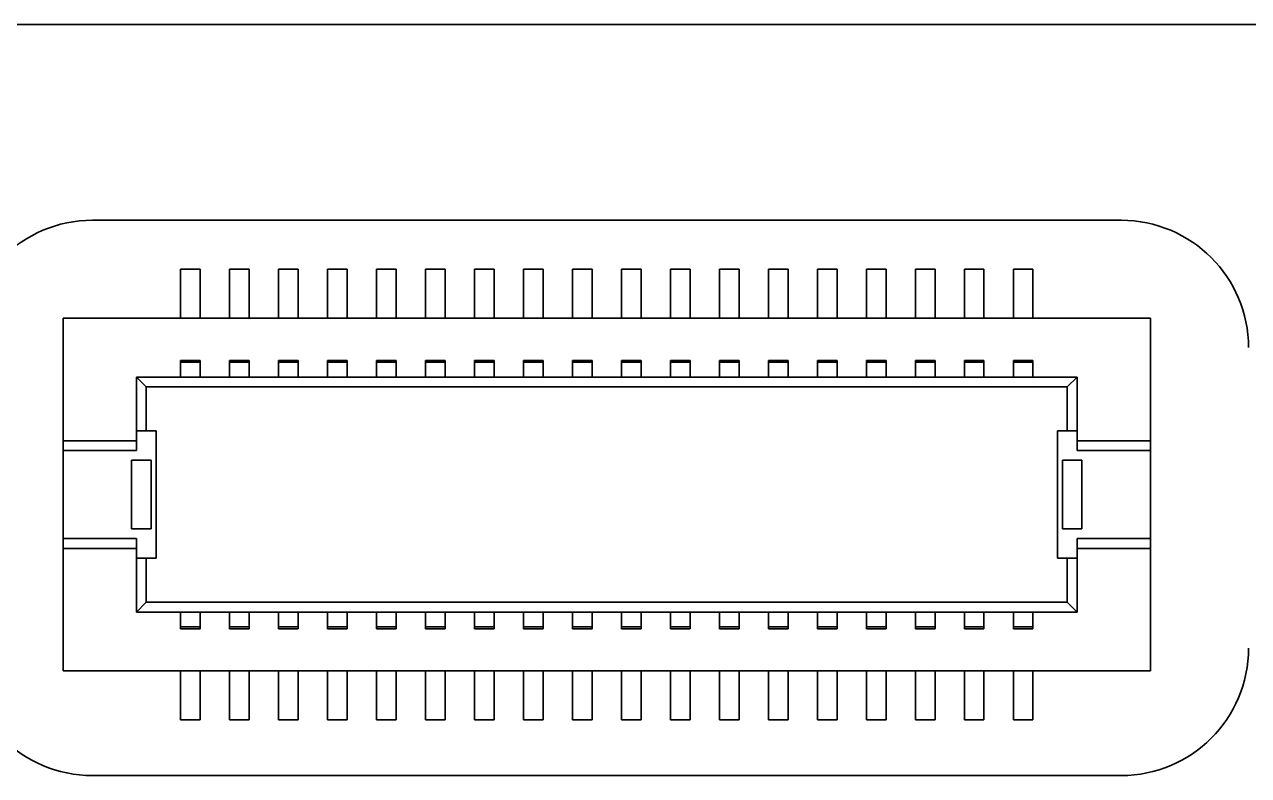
# Model space of a CAD drawing. Extents: x 370 to 946, y 143 to 764.
# Drawn here: x 394.42 to 406.92, y 430.06 to 437.73 of the extents above; entities that cross this region are included whole.
import ezdxf

# ---------------------------------------------------------------- set-up
doc = ezdxf.new("R2010")
doc.units = 0

msp = doc.modelspace()

# ---------------------------------------------------------------- linework, layer by layer
at = {"color": 7, "lineweight": 35}
for p, q in [((414.868, 437.732), (385.868, 437.732)), ((385.868, 437.732), (414.868, 437.732))]:
    msp.add_line(p, q, dxfattribs=at)
at = {"color": 7, "lineweight": 35, "ltscale": 0.2625}
for p, q in [((405.618, 435.732), (395.118, 435.732)), ((405.618, 430.063), (395.118, 430.063))]:
    msp.add_line(p, q, dxfattribs=at)
at = {"color": 7, "lineweight": 35, "ltscale": 0.005}
for p, q in [((396.218, 435.232), (396.018, 435.232)), ((396.218, 435.232), (396.018, 435.232)), ((396.218, 435.232), (396.018, 435.232)), ((396.718, 435.232), (396.518, 435.232)), ((396.718, 435.232), (396.518, 435.232)), ((396.718, 435.232), (396.518, 435.232)), ((397.218, 435.232), (397.018, 435.232)), ((397.218, 435.232), (397.018, 435.232)), ((397.218, 435.232), (397.018, 435.232)), ((397.718, 435.232), (397.518, 435.232)), ((397.718, 435.232), (397.518, 435.232)), ((397.718, 435.232), (397.518, 435.232)), ((398.218, 435.232), (398.018, 435.232)), ((398.218, 435.232), (398.018, 435.232)), ((398.218, 435.232), (398.018, 435.232)), ((398.718, 435.232), (398.518, 435.232)), ((398.718, 435.232), (398.518, 435.232)), ((398.718, 435.232), (398.518, 435.232)), ((399.218, 435.232), (399.018, 435.232)), ((399.218, 435.232), (399.018, 435.232)), ((399.218, 435.232), (399.018, 435.232)), ((399.718, 435.232), (399.518, 435.232)), ((399.718, 435.232), (399.518, 435.232)), ((399.718, 435.232), (399.518, 435.232)), ((400.218, 435.232), (400.018, 435.232)), ((400.218, 435.232), (400.018, 435.232)), ((400.218, 435.232), (400.018, 435.232)), ((400.718, 435.232), (400.518, 435.232)), ((400.718, 435.232), (400.518, 435.232)), ((400.718, 435.232), (400.518, 435.232)), ((401.218, 435.232), (401.018, 435.232)), ((401.218, 435.232), (401.018, 435.232)), ((401.218, 435.232), (401.018, 435.232)), ((401.718, 435.232), (401.518, 435.232)), ((401.718, 435.232), (401.518, 435.232)), ((401.718, 435.232), (401.518, 435.232)), ((402.218, 435.232), (402.018, 435.232)), ((402.218, 435.232), (402.018, 435.232)), ((402.218, 435.232), (402.018, 435.232)), ((402.718, 435.232), (402.518, 435.232)), ((402.718, 435.232), (402.518, 435.232)), ((402.718, 435.232), (402.518, 435.232)), ((403.218, 435.232), (403.018, 435.232)), ((403.218, 435.232), (403.018, 435.232)), ((403.218, 435.232), (403.018, 435.232)), ((403.718, 435.232), (403.518, 435.232)), ((403.718, 435.232), (403.518, 435.232)), ((403.718, 435.232), (403.518, 435.232)), ((404.218, 435.232), (404.018, 435.232)), ((404.218, 435.232), (404.018, 435.232)), ((404.218, 435.232), (404.018, 435.232)), ((404.718, 435.232), (404.518, 435.232)), ((404.718, 435.232), (404.518, 435.232)), ((404.718, 435.232), (404.518, 435.232)), ((396.018, 434.732), (396.218, 434.732)), ((396.518, 434.732), (396.718, 434.732)), ((397.018, 434.732), (397.218, 434.732)), ((397.518, 434.732), (397.718, 434.732)), ((398.018, 434.732), (398.218, 434.732)), ((398.518, 434.732), (398.718, 434.732)), ((399.018, 434.732), (399.218, 434.732)), ((399.518, 434.732), (399.718, 434.732)), ((400.018, 434.732), (400.218, 434.732)), ((400.518, 434.732), (400.718, 434.732)), ((401.018, 434.732), (401.218, 434.732)), ((401.518, 434.732), (401.718, 434.732)), ((402.018, 434.732), (402.218, 434.732)), ((402.518, 434.732), (402.718, 434.732)), ((403.018, 434.732), (403.218, 434.732)), ((403.518, 434.732), (403.718, 434.732)), ((404.018, 434.732), (404.218, 434.732)), ((404.518, 434.732), (404.718, 434.732)), ((396.018, 434.302), (396.218, 434.302)), ((396.218, 434.283), (396.018, 434.283)), ((396.218, 434.283), (396.018, 434.283)), ((396.518, 434.302), (396.718, 434.302)), ((396.718, 434.283), (396.518, 434.283)), ((396.718, 434.283), (396.518, 434.283)), ((397.018, 434.302), (397.218, 434.302)), ((397.218, 434.283), (397.018, 434.283)), ((397.218, 434.283), (397.018, 434.283)), ((397.518, 434.302), (397.718, 434.302)), ((397.718, 434.283), (397.518, 434.283)), ((397.718, 434.283), (397.518, 434.283)), ((398.018, 434.302), (398.218, 434.302)), ((398.218, 434.283), (398.018, 434.283)), ((398.218, 434.283), (398.018, 434.283)), ((398.518, 434.302), (398.718, 434.302)), ((398.718, 434.283), (398.518, 434.283)), ((398.718, 434.283), (398.518, 434.283)), ((399.018, 434.302), (399.218, 434.302)), ((399.218, 434.283), (399.018, 434.283)), ((399.218, 434.283), (399.018, 434.283)), ((399.518, 434.302), (399.718, 434.302)), ((399.718, 434.283), (399.518, 434.283)), ((399.718, 434.283), (399.518, 434.283)), ((400.018, 434.302), (400.218, 434.302)), ((400.218, 434.283), (400.018, 434.283)), ((400.218, 434.283), (400.018, 434.283)), ((400.518, 434.302), (400.718, 434.302)), ((400.718, 434.283), (400.518, 434.283)), ((400.718, 434.283), (400.518, 434.283)), ((401.018, 434.302), (401.218, 434.302)), ((401.218, 434.283), (401.018, 434.283)), ((401.218, 434.283), (401.018, 434.283)), ((401.518, 434.302), (401.718, 434.302)), ((401.718, 434.283), (401.518, 434.283)), ((401.718, 434.283), (401.518, 434.283)), ((402.018, 434.302), (402.218, 434.302)), ((402.218, 434.283), (402.018, 434.283)), ((402.218, 434.283), (402.018, 434.283)), ((402.518, 434.302), (402.718, 434.302)), ((402.718, 434.283), (402.518, 434.283)), ((402.718, 434.283), (402.518, 434.283)), ((403.018, 434.302), (403.218, 434.302)), ((403.218, 434.283), (403.018, 434.283)), ((403.218, 434.283), (403.018, 434.283)), ((403.518, 434.302), (403.718, 434.302)), ((403.718, 434.283), (403.518, 434.283)), ((403.718, 434.283), (403.518, 434.283)), ((404.018, 434.302), (404.218, 434.302)), ((404.218, 434.283), (404.018, 434.283)), ((404.218, 434.283), (404.018, 434.283)), ((404.518, 434.302), (404.718, 434.302)), ((404.718, 434.283), (404.518, 434.283)), ((404.718, 434.283), (404.518, 434.283)), ((396.018, 434.132), (396.218, 434.132)), ((396.518, 434.132), (396.718, 434.132)), ((397.018, 434.132), (397.218, 434.132)), ((397.518, 434.132), (397.718, 434.132)), ((398.018, 434.132), (398.218, 434.132)), ((398.518, 434.132), (398.718, 434.132)), ((399.018, 434.132), (399.218, 434.132)), ((399.518, 434.132), (399.718, 434.132)), ((400.018, 434.132), (400.218, 434.132)), ((400.518, 434.132), (400.718, 434.132)), ((401.018, 434.132), (401.218, 434.132)), ((401.518, 434.132), (401.718, 434.132)), ((402.018, 434.132), (402.218, 434.132)), ((402.518, 434.132), (402.718, 434.132)), ((403.018, 434.132), (403.218, 434.132)), ((403.518, 434.132), (403.718, 434.132)), ((404.018, 434.132), (404.218, 434.132)), ((404.518, 434.132), (404.718, 434.132)), ((395.568, 433.382), (395.568, 433.582)), ((395.568, 433.382), (395.568, 433.582)), ((405.168, 433.582), (405.168, 433.382)), ((405.168, 433.582), (405.168, 433.382)), ((395.518, 433.282), (395.718, 433.282)), ((395.518, 433.282), (395.718, 433.282)), ((405.018, 433.282), (405.218, 433.282)), ((405.018, 433.282), (405.218, 433.282)), ((395.518, 432.582), (395.718, 432.582)), ((395.718, 432.582), (395.518, 432.582)), ((395.718, 432.582), (395.518, 432.582)), ((405.218, 432.582), (405.018, 432.582)), ((405.018, 432.582), (405.218, 432.582)), ((405.218, 432.582), (405.018, 432.582)), ((395.568, 432.282), (395.568, 432.482)), ((395.568, 432.282), (395.568, 432.482)), ((405.168, 432.482), (405.168, 432.282)), ((405.168, 432.482), (405.168, 432.282)), ((395.568, 432.282), (395.768, 432.282)), ((404.968, 432.282), (405.168, 432.282)), ((396.018, 431.581), (396.218, 431.581)), ((396.018, 431.581), (396.218, 431.581)), ((396.218, 431.562), (396.018, 431.562)), ((396.518, 431.581), (396.718, 431.581)), ((396.518, 431.581), (396.718, 431.581)), ((396.718, 431.562), (396.518, 431.562)), ((397.018, 431.581), (397.218, 431.581)), ((397.018, 431.581), (397.218, 431.581)), ((397.218, 431.562), (397.018, 431.562)), ((397.518, 431.581), (397.718, 431.581)), ((397.518, 431.581), (397.718, 431.581)), ((397.718, 431.562), (397.518, 431.562)), ((398.018, 431.581), (398.218, 431.581)), ((398.018, 431.581), (398.218, 431.581)), ((398.218, 431.562), (398.018, 431.562)), ((398.518, 431.581), (398.718, 431.581)), ((398.518, 431.581), (398.718, 431.581)), ((398.718, 431.562), (398.518, 431.562)), ((399.018, 431.581), (399.218, 431.581)), ((399.018, 431.581), (399.218, 431.581)), ((399.218, 431.562), (399.018, 431.562)), ((399.518, 431.581), (399.718, 431.581)), ((399.518, 431.581), (399.718, 431.581)), ((399.718, 431.562), (399.518, 431.562)), ((400.018, 431.581), (400.218, 431.581)), ((400.018, 431.581), (400.218, 431.581)), ((400.218, 431.562), (400.018, 431.562)), ((400.518, 431.581), (400.718, 431.581)), ((400.518, 431.581), (400.718, 431.581)), ((400.718, 431.562), (400.518, 431.562)), ((401.018, 431.581), (401.218, 431.581)), ((401.018, 431.581), (401.218, 431.581)), ((401.218, 431.562), (401.018, 431.562)), ((401.518, 431.581), (401.718, 431.581)), ((401.518, 431.581), (401.718, 431.581)), ((401.718, 431.562), (401.518, 431.562)), ((402.018, 431.581), (402.218, 431.581)), ((402.018, 431.581), (402.218, 431.581)), ((402.218, 431.562), (402.018, 431.562)), ((402.518, 431.581), (402.718, 431.581)), ((402.518, 431.581), (402.718, 431.581)), ((402.718, 431.562), (402.518, 431.562)), ((403.018, 431.581), (403.218, 431.581)), ((403.018, 431.581), (403.218, 431.581)), ((403.218, 431.562), (403.018, 431.562)), ((403.518, 431.581), (403.718, 431.581)), ((403.518, 431.581), (403.718, 431.581)), ((403.718, 431.562), (403.518, 431.562)), ((404.018, 431.581), (404.218, 431.581)), ((404.018, 431.581), (404.218, 431.581)), ((404.218, 431.562), (404.018, 431.562)), ((404.518, 431.581), (404.718, 431.581)), ((404.518, 431.581), (404.718, 431.581)), ((404.718, 431.562), (404.518, 431.562)), ((396.018, 430.632), (396.218, 430.632)), ((396.018, 430.632), (396.218, 430.632)), ((396.518, 430.632), (396.718, 430.632)), ((396.518, 430.632), (396.718, 430.632)), ((397.018, 430.632), (397.218, 430.632)), ((397.018, 430.632), (397.218, 430.632)), ((397.518, 430.632), (397.718, 430.632)), ((397.518, 430.632), (397.718, 430.632)), ((398.018, 430.632), (398.218, 430.632)), ((398.018, 430.632), (398.218, 430.632)), ((398.518, 430.632), (398.718, 430.632)), ((398.518, 430.632), (398.718, 430.632)), ((399.018, 430.632), (399.218, 430.632)), ((399.018, 430.632), (399.218, 430.632)), ((399.518, 430.632), (399.718, 430.632)), ((399.518, 430.632), (399.718, 430.632)), ((400.018, 430.632), (400.218, 430.632)), ((400.018, 430.632), (400.218, 430.632)), ((400.518, 430.632), (400.718, 430.632)), ((400.518, 430.632), (400.718, 430.632)), ((401.018, 430.632), (401.218, 430.632)), ((401.018, 430.632), (401.218, 430.632)), ((401.518, 430.632), (401.718, 430.632)), ((401.518, 430.632), (401.718, 430.632)), ((402.018, 430.632), (402.218, 430.632)), ((402.018, 430.632), (402.218, 430.632)), ((402.518, 430.632), (402.718, 430.632)), ((402.518, 430.632), (402.718, 430.632)), ((403.018, 430.632), (403.218, 430.632)), ((403.018, 430.632), (403.218, 430.632)), ((403.518, 430.632), (403.718, 430.632)), ((403.518, 430.632), (403.718, 430.632)), ((404.018, 430.632), (404.218, 430.632)), ((404.018, 430.632), (404.218, 430.632)), ((404.518, 430.632), (404.718, 430.632)), ((404.518, 430.632), (404.718, 430.632))]:
    msp.add_line(p, q, dxfattribs=at)
at = {"color": 7, "lineweight": 35, "ltscale": 0.0125}
for p, q in [((396.018, 435.232), (396.018, 434.732)), ((396.018, 435.232), (396.018, 434.732)), ((396.218, 435.232), (396.218, 434.732)), ((396.218, 435.232), (396.218, 434.732)), ((396.518, 435.232), (396.518, 434.732)), ((396.518, 435.232), (396.518, 434.732)), ((396.718, 435.232), (396.718, 434.732)), ((396.718, 435.232), (396.718, 434.732)), ((397.018, 435.232), (397.018, 434.732)), ((397.018, 435.232), (397.018, 434.732)), ((397.218, 435.232), (397.218, 434.732)), ((397.218, 435.232), (397.218, 434.732)), ((397.518, 435.232), (397.518, 434.732)), ((397.518, 435.232), (397.518, 434.732)), ((397.718, 435.232), (397.718, 434.732)), ((397.718, 435.232), (397.718, 434.732)), ((398.018, 435.232), (398.018, 434.732)), ((398.018, 435.232), (398.018, 434.732)), ((398.218, 435.232), (398.218, 434.732)), ((398.218, 435.232), (398.218, 434.732)), ((398.518, 435.232), (398.518, 434.732)), ((398.518, 435.232), (398.518, 434.732)), ((398.718, 435.232), (398.718, 434.732)), ((398.718, 435.232), (398.718, 434.732)), ((399.018, 435.232), (399.018, 434.732)), ((399.018, 435.232), (399.018, 434.732)), ((399.218, 435.232), (399.218, 434.732)), ((399.218, 435.232), (399.218, 434.732)), ((399.518, 435.232), (399.518, 434.732)), ((399.518, 435.232), (399.518, 434.732)), ((399.718, 435.232), (399.718, 434.732)), ((399.718, 435.232), (399.718, 434.732)), ((400.018, 435.232), (400.018, 434.732)), ((400.018, 435.232), (400.018, 434.732)), ((400.218, 435.232), (400.218, 434.732)), ((400.218, 435.232), (400.218, 434.732)), ((400.518, 435.232), (400.518, 434.732)), ((400.518, 435.232), (400.518, 434.732)), ((400.718, 435.232), (400.718, 434.732)), ((400.718, 435.232), (400.718, 434.732)), ((401.018, 435.232), (401.018, 434.732)), ((401.018, 435.232), (401.018, 434.732)), ((401.218, 435.232), (401.218, 434.732)), ((401.218, 435.232), (401.218, 434.732)), ((401.518, 435.232), (401.518, 434.732)), ((401.518, 435.232), (401.518, 434.732)), ((401.718, 435.232), (401.718, 434.732)), ((401.718, 435.232), (401.718, 434.732)), ((402.018, 435.232), (402.018, 434.732)), ((402.018, 435.232), (402.018, 434.732)), ((402.218, 435.232), (402.218, 434.732)), ((402.218, 435.232), (402.218, 434.732)), ((402.518, 435.232), (402.518, 434.732)), ((402.518, 435.232), (402.518, 434.732)), ((402.718, 435.232), (402.718, 434.732)), ((402.718, 435.232), (402.718, 434.732)), ((403.018, 435.232), (403.018, 434.732)), ((403.018, 435.232), (403.018, 434.732)), ((403.218, 435.232), (403.218, 434.732)), ((403.218, 435.232), (403.218, 434.732)), ((403.518, 435.232), (403.518, 434.732)), ((403.518, 435.232), (403.518, 434.732)), ((403.718, 435.232), (403.718, 434.732)), ((403.718, 435.232), (403.718, 434.732)), ((404.018, 435.232), (404.018, 434.732)), ((404.018, 435.232), (404.018, 434.732)), ((404.218, 435.232), (404.218, 434.732)), ((404.218, 435.232), (404.218, 434.732)), ((404.518, 435.232), (404.518, 434.732)), ((404.518, 435.232), (404.518, 434.732)), ((404.718, 435.232), (404.718, 434.732)), ((404.718, 435.232), (404.718, 434.732)), ((396.018, 430.632), (396.018, 431.132)), ((396.018, 430.632), (396.018, 431.132)), ((396.218, 430.632), (396.218, 431.132)), ((396.218, 430.632), (396.218, 431.132)), ((396.518, 430.632), (396.518, 431.132)), ((396.518, 430.632), (396.518, 431.132)), ((396.718, 430.632), (396.718, 431.132)), ((396.718, 430.632), (396.718, 431.132)), ((397.018, 430.632), (397.018, 431.132)), ((397.018, 430.632), (397.018, 431.132)), ((397.218, 430.632), (397.218, 431.132)), ((397.218, 430.632), (397.218, 431.132)), ((397.518, 430.632), (397.518, 431.132)), ((397.518, 430.632), (397.518, 431.132)), ((397.718, 430.632), (397.718, 431.132)), ((397.718, 430.632), (397.718, 431.132)), ((398.018, 430.632), (398.018, 431.132)), ((398.018, 430.632), (398.018, 431.132)), ((398.218, 430.632), (398.218, 431.132)), ((398.218, 430.632), (398.218, 431.132)), ((398.518, 430.632), (398.518, 431.132)), ((398.518, 430.632), (398.518, 431.132)), ((398.718, 430.632), (398.718, 431.132)), ((398.718, 430.632), (398.718, 431.132)), ((399.018, 430.632), (399.018, 431.132)), ((399.018, 430.632), (399.018, 431.132)), ((399.218, 430.632), (399.218, 431.132)), ((399.218, 430.632), (399.218, 431.132)), ((399.518, 430.632), (399.518, 431.132)), ((399.518, 430.632), (399.518, 431.132)), ((399.718, 430.632), (399.718, 431.132)), ((399.718, 430.632), (399.718, 431.132)), ((400.018, 430.632), (400.018, 431.132)), ((400.018, 430.632), (400.018, 431.132)), ((400.218, 430.632), (400.218, 431.132)), ((400.218, 430.632), (400.218, 431.132)), ((400.518, 430.632), (400.518, 431.132)), ((400.518, 430.632), (400.518, 431.132)), ((400.718, 430.632), (400.718, 431.132)), ((400.718, 430.632), (400.718, 431.132)), ((401.018, 430.632), (401.018, 431.132)), ((401.018, 430.632), (401.018, 431.132)), ((401.218, 430.632), (401.218, 431.132)), ((401.218, 430.632), (401.218, 431.132)), ((401.518, 430.632), (401.518, 431.132)), ((401.518, 430.632), (401.518, 431.132)), ((401.718, 430.632), (401.718, 431.132)), ((401.718, 430.632), (401.718, 431.132)), ((402.018, 430.632), (402.018, 431.132)), ((402.018, 430.632), (402.018, 431.132)), ((402.218, 430.632), (402.218, 431.132)), ((402.218, 430.632), (402.218, 431.132)), ((402.518, 430.632), (402.518, 431.132)), ((402.518, 430.632), (402.518, 431.132)), ((402.718, 430.632), (402.718, 431.132)), ((402.718, 430.632), (402.718, 431.132)), ((403.018, 430.632), (403.018, 431.132)), ((403.018, 430.632), (403.018, 431.132)), ((403.218, 430.632), (403.218, 431.132)), ((403.218, 430.632), (403.218, 431.132)), ((403.518, 430.632), (403.518, 431.132)), ((403.518, 430.632), (403.518, 431.132)), ((403.718, 430.632), (403.718, 431.132)), ((403.718, 430.632), (403.718, 431.132)), ((404.018, 430.632), (404.018, 431.132)), ((404.018, 430.632), (404.018, 431.132)), ((404.218, 430.632), (404.218, 431.132)), ((404.218, 430.632), (404.218, 431.132)), ((404.518, 430.632), (404.518, 431.132)), ((404.518, 430.632), (404.518, 431.132)), ((404.718, 430.632), (404.718, 431.132)), ((404.718, 430.632), (404.718, 431.132))]:
    msp.add_line(p, q, dxfattribs=at)
at = {"color": 7, "lineweight": 35, "ltscale": 0.00125}
for p, q in [((396.018, 435.232), (396.018, 435.182)), ((396.518, 435.232), (396.518, 435.182)), ((397.018, 435.232), (397.018, 435.182)), ((397.518, 435.232), (397.518, 435.182)), ((398.018, 435.232), (398.018, 435.182)), ((398.518, 435.232), (398.518, 435.182)), ((399.018, 435.232), (399.018, 435.182)), ((399.518, 435.232), (399.518, 435.182)), ((400.018, 435.232), (400.018, 435.182)), ((400.518, 435.232), (400.518, 435.182)), ((401.018, 435.232), (401.018, 435.182)), ((401.518, 435.232), (401.518, 435.182)), ((402.018, 435.232), (402.018, 435.182)), ((402.518, 435.232), (402.518, 435.182)), ((403.018, 435.232), (403.018, 435.182)), ((403.518, 435.232), (403.518, 435.182)), ((404.018, 435.232), (404.018, 435.182)), ((404.518, 435.232), (404.518, 435.182)), ((396.018, 430.632), (396.018, 430.682)), ((396.518, 430.632), (396.518, 430.682)), ((397.018, 430.632), (397.018, 430.682)), ((397.518, 430.632), (397.518, 430.682)), ((398.018, 430.632), (398.018, 430.682)), ((398.518, 430.632), (398.518, 430.682)), ((399.018, 430.632), (399.018, 430.682)), ((399.518, 430.632), (399.518, 430.682)), ((400.018, 430.632), (400.018, 430.682)), ((400.518, 430.632), (400.518, 430.682)), ((401.018, 430.632), (401.018, 430.682)), ((401.518, 430.632), (401.518, 430.682)), ((402.018, 430.632), (402.018, 430.682)), ((402.518, 430.632), (402.518, 430.682)), ((403.018, 430.632), (403.018, 430.682)), ((403.518, 430.632), (403.518, 430.682)), ((404.018, 430.632), (404.018, 430.682)), ((404.518, 430.632), (404.518, 430.682))]:
    msp.add_line(p, q, dxfattribs=at)
at = {"color": 7, "lineweight": 35, "ltscale": 0.01125}
for p, q in [((396.018, 435.182), (396.018, 434.732)), ((396.518, 435.182), (396.518, 434.732)), ((397.018, 435.182), (397.018, 434.732)), ((397.518, 435.182), (397.518, 434.732)), ((398.018, 435.182), (398.018, 434.732)), ((398.518, 435.182), (398.518, 434.732)), ((399.018, 435.182), (399.018, 434.732)), ((399.518, 435.182), (399.518, 434.732)), ((400.018, 435.182), (400.018, 434.732)), ((400.518, 435.182), (400.518, 434.732)), ((401.018, 435.182), (401.018, 434.732)), ((401.518, 435.182), (401.518, 434.732)), ((402.018, 435.182), (402.018, 434.732)), ((402.518, 435.182), (402.518, 434.732)), ((403.018, 435.182), (403.018, 434.732)), ((403.518, 435.182), (403.518, 434.732)), ((404.018, 435.182), (404.018, 434.732)), ((404.518, 435.182), (404.518, 434.732)), ((396.018, 434.132), (395.568, 434.132)), ((395.668, 434.032), (395.668, 433.582)), ((395.668, 434.032), (395.668, 433.582)), ((405.168, 434.132), (404.718, 434.132)), ((405.068, 433.582), (405.068, 434.032)), ((405.068, 433.582), (405.068, 434.032)), ((395.668, 432.282), (395.668, 431.832)), ((395.668, 432.282), (395.668, 431.832)), ((405.068, 431.832), (405.068, 432.282)), ((405.068, 431.832), (405.068, 432.282)), ((396.018, 430.682), (396.018, 431.132)), ((396.518, 430.682), (396.518, 431.132)), ((397.018, 430.682), (397.018, 431.132)), ((397.518, 430.682), (397.518, 431.132)), ((398.018, 430.682), (398.018, 431.132)), ((398.518, 430.682), (398.518, 431.132)), ((399.018, 430.682), (399.018, 431.132)), ((399.518, 430.682), (399.518, 431.132)), ((400.018, 430.682), (400.018, 431.132)), ((400.518, 430.682), (400.518, 431.132)), ((401.018, 430.682), (401.018, 431.132)), ((401.518, 430.682), (401.518, 431.132)), ((402.018, 430.682), (402.018, 431.132)), ((402.518, 430.682), (402.518, 431.132)), ((403.018, 430.682), (403.018, 431.132)), ((403.518, 430.682), (403.518, 431.132)), ((404.018, 430.682), (404.018, 431.132)), ((404.518, 430.682), (404.518, 431.132))]:
    msp.add_line(p, q, dxfattribs=at)
at = {"color": 7, "lineweight": 35, "ltscale": 0.03125}
for p, q in [((394.818, 433.482), (394.818, 434.732)), ((394.818, 433.482), (394.818, 434.732)), ((405.918, 434.732), (405.918, 433.482)), ((405.918, 434.732), (405.918, 433.482)), ((394.818, 431.132), (394.818, 432.382)), ((394.818, 431.132), (394.818, 432.382)), ((405.918, 432.382), (405.918, 431.132)), ((405.918, 432.382), (405.918, 431.132))]:
    msp.add_line(p, q, dxfattribs=at)
at = {"color": 7, "lineweight": 35, "ltscale": 0.2775}
for p, q in [((394.818, 434.732), (405.918, 434.732)), ((394.818, 434.732), (405.918, 434.732)), ((405.918, 431.132), (394.818, 431.132)), ((405.918, 431.132), (394.818, 431.132))]:
    msp.add_line(p, q, dxfattribs=at)
at = {"color": 7, "lineweight": 35, "ltscale": 0.0075}
for p, q in [((394.818, 434.432), (394.818, 434.732)), ((396.518, 434.132), (396.218, 434.132)), ((397.018, 434.132), (396.718, 434.132)), ((397.518, 434.132), (397.218, 434.132)), ((398.018, 434.132), (397.718, 434.132)), ((398.518, 434.132), (398.218, 434.132)), ((399.018, 434.132), (398.718, 434.132)), ((399.518, 434.132), (399.218, 434.132)), ((400.018, 434.132), (399.718, 434.132)), ((400.518, 434.132), (400.218, 434.132)), ((401.018, 434.132), (400.718, 434.132)), ((401.518, 434.132), (401.218, 434.132)), ((402.018, 434.132), (401.718, 434.132)), ((402.518, 434.132), (402.218, 434.132)), ((403.018, 434.132), (402.718, 434.132)), ((403.518, 434.132), (403.218, 434.132)), ((404.018, 434.132), (403.718, 434.132)), ((404.518, 434.132), (404.218, 434.132))]:
    msp.add_line(p, q, dxfattribs=at)
at = {"color": 7, "lineweight": 35, "ltscale": 0.0225}
for p, q in [((394.818, 434.732), (395.718, 434.732)), ((405.018, 434.732), (405.918, 434.732))]:
    msp.add_line(p, q, dxfattribs=at)
at = {"color": 7, "lineweight": 35, "ltscale": 0.006126}
msp.add_line((395.963, 434.732), (395.718, 434.732), dxfattribs=at)
at = {"color": 7, "lineweight": 35, "ltscale": 0.000874329}
for p, q in [((395.963, 434.732), (395.998, 434.732)), ((396.463, 434.732), (396.498, 434.732)), ((396.963, 434.732), (396.998, 434.732)), ((397.463, 434.732), (397.498, 434.732))]:
    msp.add_line(p, q, dxfattribs=at)
at = {"color": 7, "lineweight": 35, "ltscale": 0.000500488}
for p, q in [((396.018, 434.732), (395.998, 434.732)), ((396.518, 434.732), (396.498, 434.732)), ((397.018, 434.732), (396.998, 434.732)), ((397.518, 434.732), (397.498, 434.732)), ((398.018, 434.732), (397.998, 434.732)), ((398.518, 434.732), (398.498, 434.732)), ((399.018, 434.732), (398.998, 434.732)), ((399.518, 434.732), (399.498, 434.732)), ((400.018, 434.732), (399.998, 434.732)), ((400.518, 434.732), (400.498, 434.732)), ((401.018, 434.732), (400.998, 434.732)), ((401.518, 434.732), (401.498, 434.732)), ((402.018, 434.732), (401.998, 434.732)), ((402.518, 434.732), (402.498, 434.732)), ((403.018, 434.732), (402.998, 434.732)), ((403.518, 434.732), (403.498, 434.732)), ((404.018, 434.732), (403.998, 434.732)), ((404.518, 434.732), (404.498, 434.732))]:
    msp.add_line(p, q, dxfattribs=at)
at = {"color": 7, "lineweight": 35, "ltscale": 0.000499725}
for p, q in [((396.238, 434.732), (396.218, 434.732)), ((396.738, 434.732), (396.718, 434.732)), ((397.238, 434.732), (397.218, 434.732)), ((397.738, 434.732), (397.718, 434.732)), ((398.238, 434.732), (398.218, 434.732)), ((398.738, 434.732), (398.718, 434.732)), ((399.238, 434.732), (399.218, 434.732)), ((399.738, 434.732), (399.718, 434.732)), ((400.238, 434.732), (400.218, 434.732)), ((400.738, 434.732), (400.718, 434.732)), ((401.238, 434.732), (401.218, 434.732)), ((401.738, 434.732), (401.718, 434.732)), ((402.238, 434.732), (402.218, 434.732)), ((402.738, 434.732), (402.718, 434.732)), ((403.238, 434.732), (403.218, 434.732)), ((403.738, 434.732), (403.718, 434.732)), ((404.238, 434.732), (404.218, 434.732)), ((404.738, 434.732), (404.718, 434.732))]:
    msp.add_line(p, q, dxfattribs=at)
at = {"color": 7, "lineweight": 35, "ltscale": 0.000875854}
for p, q in [((396.238, 434.732), (396.273, 434.732)), ((396.738, 434.732), (396.773, 434.732)), ((397.238, 434.732), (397.273, 434.732)), ((397.738, 434.732), (397.773, 434.732)), ((398.238, 434.732), (398.273, 434.732)), ((398.738, 434.732), (398.773, 434.732)), ((399.238, 434.732), (399.273, 434.732)), ((399.738, 434.732), (399.773, 434.732)), ((400.238, 434.732), (400.273, 434.732)), ((400.738, 434.732), (400.773, 434.732)), ((401.238, 434.732), (401.273, 434.732)), ((401.738, 434.732), (401.773, 434.732)), ((402.238, 434.732), (402.273, 434.732)), ((402.738, 434.732), (402.773, 434.732)), ((403.238, 434.732), (403.273, 434.732)), ((403.738, 434.732), (403.773, 434.732)), ((404.238, 434.732), (404.273, 434.732)), ((404.738, 434.732), (404.773, 434.732))]:
    msp.add_line(p, q, dxfattribs=at)
at = {"color": 7, "lineweight": 35, "ltscale": 0.00475}
for p, q in [((396.463, 434.732), (396.273, 434.732)), ((396.963, 434.732), (396.773, 434.732)), ((397.463, 434.732), (397.273, 434.732))]:
    msp.add_line(p, q, dxfattribs=at)
at = {"color": 7, "lineweight": 35, "ltscale": 0.004749}
for p, q in [((397.963, 434.732), (397.773, 434.732)), ((398.463, 434.732), (398.273, 434.732)), ((398.963, 434.732), (398.773, 434.732)), ((399.463, 434.732), (399.273, 434.732)), ((399.963, 434.732), (399.773, 434.732)), ((400.463, 434.732), (400.273, 434.732)), ((400.963, 434.732), (400.773, 434.732)), ((401.463, 434.732), (401.273, 434.732)), ((401.963, 434.732), (401.773, 434.732)), ((402.463, 434.732), (402.273, 434.732)), ((402.963, 434.732), (402.773, 434.732)), ((403.463, 434.732), (403.273, 434.732)), ((403.963, 434.732), (403.773, 434.732)), ((404.463, 434.732), (404.273, 434.732))]:
    msp.add_line(p, q, dxfattribs=at)
at = {"color": 7, "lineweight": 35, "ltscale": 0.000875092}
for p, q in [((397.963, 434.732), (397.998, 434.732)), ((398.463, 434.732), (398.498, 434.732)), ((398.963, 434.732), (398.998, 434.732)), ((399.463, 434.732), (399.498, 434.732)), ((399.963, 434.732), (399.998, 434.732)), ((400.463, 434.732), (400.498, 434.732)), ((400.963, 434.732), (400.998, 434.732)), ((401.463, 434.732), (401.498, 434.732)), ((401.963, 434.732), (401.998, 434.732)), ((402.463, 434.732), (402.498, 434.732)), ((402.963, 434.732), (402.998, 434.732)), ((403.463, 434.732), (403.498, 434.732)), ((403.963, 434.732), (403.998, 434.732)), ((404.463, 434.732), (404.498, 434.732))]:
    msp.add_line(p, q, dxfattribs=at)
at = {"color": 7, "lineweight": 35, "ltscale": 0.006125}
msp.add_line((405.018, 434.732), (404.773, 434.732), dxfattribs=at)
at = {"color": 7, "lineweight": 35, "ltscale": 0.0175}
for p, q in [((394.818, 433.732), (394.818, 434.432)), ((395.518, 432.582), (395.518, 433.282)), ((395.518, 432.582), (395.518, 433.282)), ((395.718, 433.282), (395.718, 432.582)), ((395.718, 433.282), (395.718, 432.582)), ((395.718, 432.582), (395.718, 433.282)), ((405.018, 432.582), (405.018, 433.282)), ((405.018, 432.582), (405.018, 433.282)), ((405.218, 433.282), (405.218, 432.582)), ((405.218, 432.582), (405.218, 433.282)), ((405.218, 433.282), (405.218, 432.582))]:
    msp.add_line(p, q, dxfattribs=at)
at = {"color": 7, "lineweight": 35, "ltscale": 0.000473022}
for p, q in [((396.018, 434.302), (396.018, 434.283)), ((396.018, 434.302), (396.018, 434.283)), ((396.218, 434.302), (396.218, 434.283)), ((396.518, 434.302), (396.518, 434.283)), ((396.518, 434.302), (396.518, 434.283)), ((396.718, 434.302), (396.718, 434.283)), ((397.018, 434.302), (397.018, 434.283)), ((397.018, 434.302), (397.018, 434.283)), ((397.218, 434.302), (397.218, 434.283)), ((397.518, 434.302), (397.518, 434.283)), ((397.518, 434.302), (397.518, 434.283)), ((397.718, 434.302), (397.718, 434.283)), ((398.018, 434.302), (398.018, 434.283)), ((398.018, 434.302), (398.018, 434.283)), ((398.218, 434.302), (398.218, 434.283)), ((398.518, 434.302), (398.518, 434.283)), ((398.518, 434.302), (398.518, 434.283)), ((398.718, 434.302), (398.718, 434.283)), ((399.018, 434.302), (399.018, 434.283)), ((399.018, 434.302), (399.018, 434.283)), ((399.218, 434.302), (399.218, 434.283)), ((399.518, 434.302), (399.518, 434.283)), ((399.518, 434.302), (399.518, 434.283)), ((399.718, 434.302), (399.718, 434.283)), ((400.018, 434.302), (400.018, 434.283)), ((400.018, 434.302), (400.018, 434.283)), ((400.218, 434.302), (400.218, 434.283)), ((400.518, 434.302), (400.518, 434.283)), ((400.518, 434.302), (400.518, 434.283)), ((400.718, 434.302), (400.718, 434.283)), ((401.018, 434.302), (401.018, 434.283)), ((401.018, 434.302), (401.018, 434.283)), ((401.218, 434.302), (401.218, 434.283)), ((401.518, 434.302), (401.518, 434.283)), ((401.518, 434.302), (401.518, 434.283)), ((401.718, 434.302), (401.718, 434.283)), ((402.018, 434.302), (402.018, 434.283)), ((402.018, 434.302), (402.018, 434.283)), ((402.218, 434.302), (402.218, 434.283)), ((402.518, 434.302), (402.518, 434.283)), ((402.518, 434.302), (402.518, 434.283)), ((402.718, 434.302), (402.718, 434.283)), ((403.018, 434.302), (403.018, 434.283)), ((403.018, 434.302), (403.018, 434.283)), ((403.218, 434.302), (403.218, 434.283)), ((403.518, 434.302), (403.518, 434.283)), ((403.518, 434.302), (403.518, 434.283)), ((403.718, 434.302), (403.718, 434.283)), ((404.018, 434.302), (404.018, 434.283)), ((404.018, 434.302), (404.018, 434.283)), ((404.218, 434.302), (404.218, 434.283)), ((404.518, 434.302), (404.518, 434.283)), ((404.518, 434.302), (404.518, 434.283)), ((404.718, 434.302), (404.718, 434.283)), ((396.018, 431.562), (396.018, 431.581)), ((396.218, 431.562), (396.218, 431.581)), ((396.218, 431.562), (396.218, 431.581)), ((396.518, 431.562), (396.518, 431.581)), ((396.718, 431.562), (396.718, 431.581)), ((396.718, 431.562), (396.718, 431.581)), ((397.018, 431.562), (397.018, 431.581)), ((397.218, 431.562), (397.218, 431.581)), ((397.218, 431.562), (397.218, 431.581)), ((397.518, 431.562), (397.518, 431.581)), ((397.718, 431.562), (397.718, 431.581)), ((397.718, 431.562), (397.718, 431.581)), ((398.018, 431.562), (398.018, 431.581)), ((398.218, 431.562), (398.218, 431.581)), ((398.218, 431.562), (398.218, 431.581)), ((398.518, 431.562), (398.518, 431.581)), ((398.718, 431.562), (398.718, 431.581)), ((398.718, 431.562), (398.718, 431.581)), ((399.018, 431.562), (399.018, 431.581)), ((399.218, 431.562), (399.218, 431.581)), ((399.218, 431.562), (399.218, 431.581)), ((399.518, 431.562), (399.518, 431.581)), ((399.718, 431.562), (399.718, 431.581)), ((399.718, 431.562), (399.718, 431.581)), ((400.018, 431.562), (400.018, 431.581)), ((400.218, 431.562), (400.218, 431.581)), ((400.218, 431.562), (400.218, 431.581)), ((400.518, 431.562), (400.518, 431.581)), ((400.718, 431.562), (400.718, 431.581)), ((400.718, 431.562), (400.718, 431.581)), ((401.018, 431.562), (401.018, 431.581)), ((401.218, 431.562), (401.218, 431.581)), ((401.218, 431.562), (401.218, 431.581)), ((401.518, 431.562), (401.518, 431.581)), ((401.718, 431.562), (401.718, 431.581)), ((401.718, 431.562), (401.718, 431.581)), ((402.018, 431.562), (402.018, 431.581)), ((402.218, 431.562), (402.218, 431.581)), ((402.218, 431.562), (402.218, 431.581)), ((402.518, 431.562), (402.518, 431.581)), ((402.718, 431.562), (402.718, 431.581)), ((402.718, 431.562), (402.718, 431.581)), ((403.018, 431.562), (403.018, 431.581)), ((403.218, 431.562), (403.218, 431.581)), ((403.218, 431.562), (403.218, 431.581)), ((403.518, 431.562), (403.518, 431.581)), ((403.718, 431.562), (403.718, 431.581)), ((403.718, 431.562), (403.718, 431.581)), ((404.018, 431.562), (404.018, 431.581)), ((404.218, 431.562), (404.218, 431.581)), ((404.218, 431.562), (404.218, 431.581)), ((404.518, 431.562), (404.518, 431.581)), ((404.718, 431.562), (404.718, 431.581)), ((404.718, 431.562), (404.718, 431.581))]:
    msp.add_line(p, q, dxfattribs=at)
at = {"color": 7, "lineweight": 35, "ltscale": 0.003839}
for p, q in [((396.018, 434.302), (396.018, 434.148)), ((396.518, 434.302), (396.518, 434.148)), ((397.018, 434.302), (397.018, 434.148)), ((397.518, 434.302), (397.518, 434.148)), ((398.018, 434.302), (398.018, 434.148)), ((398.518, 434.302), (398.518, 434.148)), ((399.018, 434.302), (399.018, 434.148)), ((399.518, 434.302), (399.518, 434.148)), ((400.018, 434.302), (400.018, 434.148)), ((400.518, 434.302), (400.518, 434.148)), ((401.018, 434.302), (401.018, 434.148)), ((401.518, 434.302), (401.518, 434.148)), ((402.018, 434.302), (402.018, 434.148)), ((402.518, 434.302), (402.518, 434.148)), ((403.018, 434.302), (403.018, 434.148)), ((403.518, 434.302), (403.518, 434.148)), ((404.018, 434.302), (404.018, 434.148)), ((404.518, 434.302), (404.518, 434.148)), ((396.018, 431.562), (396.018, 431.715)), ((396.518, 431.562), (396.518, 431.715)), ((397.018, 431.562), (397.018, 431.715)), ((397.518, 431.562), (397.518, 431.715)), ((398.018, 431.562), (398.018, 431.715)), ((398.518, 431.562), (398.518, 431.715)), ((399.018, 431.562), (399.018, 431.715)), ((399.518, 431.562), (399.518, 431.715)), ((400.018, 431.562), (400.018, 431.715)), ((400.518, 431.562), (400.518, 431.715)), ((401.018, 431.562), (401.018, 431.715)), ((401.518, 431.562), (401.518, 431.715)), ((402.018, 431.562), (402.018, 431.715)), ((402.518, 431.562), (402.518, 431.715)), ((403.018, 431.562), (403.018, 431.715)), ((403.518, 431.562), (403.518, 431.715)), ((404.018, 431.562), (404.018, 431.715)), ((404.518, 431.562), (404.518, 431.715))]:
    msp.add_line(p, q, dxfattribs=at)
at = {"color": 7, "lineweight": 35, "ltscale": 0.003777}
for p, q in [((396.018, 434.283), (396.018, 434.132)), ((396.018, 434.283), (396.018, 434.132)), ((396.218, 434.283), (396.218, 434.132)), ((396.218, 434.283), (396.218, 434.132)), ((396.518, 434.283), (396.518, 434.132)), ((396.518, 434.283), (396.518, 434.132)), ((396.718, 434.283), (396.718, 434.132)), ((396.718, 434.283), (396.718, 434.132)), ((397.018, 434.283), (397.018, 434.132)), ((397.018, 434.283), (397.018, 434.132)), ((397.218, 434.283), (397.218, 434.132)), ((397.218, 434.283), (397.218, 434.132)), ((397.518, 434.283), (397.518, 434.132)), ((397.518, 434.283), (397.518, 434.132)), ((397.718, 434.283), (397.718, 434.132)), ((397.718, 434.283), (397.718, 434.132)), ((398.018, 434.283), (398.018, 434.132)), ((398.018, 434.283), (398.018, 434.132)), ((398.218, 434.283), (398.218, 434.132)), ((398.218, 434.283), (398.218, 434.132)), ((398.518, 434.283), (398.518, 434.132)), ((398.518, 434.283), (398.518, 434.132)), ((398.718, 434.283), (398.718, 434.132)), ((398.718, 434.283), (398.718, 434.132)), ((399.018, 434.283), (399.018, 434.132)), ((399.018, 434.283), (399.018, 434.132)), ((399.218, 434.283), (399.218, 434.132)), ((399.218, 434.283), (399.218, 434.132)), ((399.518, 434.283), (399.518, 434.132)), ((399.518, 434.283), (399.518, 434.132)), ((399.718, 434.283), (399.718, 434.132)), ((399.718, 434.283), (399.718, 434.132)), ((400.018, 434.283), (400.018, 434.132)), ((400.018, 434.283), (400.018, 434.132)), ((400.218, 434.283), (400.218, 434.132)), ((400.218, 434.283), (400.218, 434.132)), ((400.518, 434.283), (400.518, 434.132)), ((400.518, 434.283), (400.518, 434.132)), ((400.718, 434.283), (400.718, 434.132)), ((400.718, 434.283), (400.718, 434.132)), ((401.018, 434.283), (401.018, 434.132)), ((401.018, 434.283), (401.018, 434.132)), ((401.218, 434.283), (401.218, 434.132)), ((401.218, 434.283), (401.218, 434.132)), ((401.518, 434.283), (401.518, 434.132)), ((401.518, 434.283), (401.518, 434.132)), ((401.718, 434.283), (401.718, 434.132)), ((401.718, 434.283), (401.718, 434.132)), ((402.018, 434.283), (402.018, 434.132)), ((402.018, 434.283), (402.018, 434.132)), ((402.218, 434.283), (402.218, 434.132)), ((402.218, 434.283), (402.218, 434.132)), ((402.518, 434.283), (402.518, 434.132)), ((402.518, 434.283), (402.518, 434.132)), ((402.718, 434.283), (402.718, 434.132)), ((402.718, 434.283), (402.718, 434.132)), ((403.018, 434.283), (403.018, 434.132)), ((403.018, 434.283), (403.018, 434.132)), ((403.218, 434.283), (403.218, 434.132)), ((403.218, 434.283), (403.218, 434.132)), ((403.518, 434.283), (403.518, 434.132)), ((403.518, 434.283), (403.518, 434.132)), ((403.718, 434.283), (403.718, 434.132)), ((403.718, 434.283), (403.718, 434.132)), ((404.018, 434.283), (404.018, 434.132)), ((404.018, 434.283), (404.018, 434.132)), ((404.218, 434.283), (404.218, 434.132)), ((404.218, 434.283), (404.218, 434.132)), ((404.518, 434.283), (404.518, 434.132)), ((404.518, 434.283), (404.518, 434.132)), ((404.718, 434.283), (404.718, 434.132)), ((404.718, 434.283), (404.718, 434.132)), ((396.018, 431.581), (396.018, 431.732)), ((396.018, 431.581), (396.018, 431.732)), ((396.218, 431.581), (396.218, 431.732)), ((396.218, 431.581), (396.218, 431.732)), ((396.518, 431.581), (396.518, 431.732)), ((396.518, 431.581), (396.518, 431.732)), ((396.718, 431.581), (396.718, 431.732)), ((396.718, 431.581), (396.718, 431.732)), ((397.018, 431.581), (397.018, 431.732)), ((397.018, 431.581), (397.018, 431.732)), ((397.218, 431.581), (397.218, 431.732)), ((397.218, 431.581), (397.218, 431.732)), ((397.518, 431.581), (397.518, 431.732)), ((397.518, 431.581), (397.518, 431.732)), ((397.718, 431.581), (397.718, 431.732)), ((397.718, 431.581), (397.718, 431.732)), ((398.018, 431.581), (398.018, 431.732)), ((398.018, 431.581), (398.018, 431.732)), ((398.218, 431.581), (398.218, 431.732)), ((398.218, 431.581), (398.218, 431.732)), ((398.518, 431.581), (398.518, 431.732)), ((398.518, 431.581), (398.518, 431.732)), ((398.718, 431.581), (398.718, 431.732)), ((398.718, 431.581), (398.718, 431.732)), ((399.018, 431.581), (399.018, 431.732)), ((399.018, 431.581), (399.018, 431.732)), ((399.218, 431.581), (399.218, 431.732)), ((399.218, 431.581), (399.218, 431.732)), ((399.518, 431.581), (399.518, 431.732)), ((399.518, 431.581), (399.518, 431.732)), ((399.718, 431.581), (399.718, 431.732)), ((399.718, 431.581), (399.718, 431.732)), ((400.018, 431.581), (400.018, 431.732)), ((400.018, 431.581), (400.018, 431.732)), ((400.218, 431.581), (400.218, 431.732)), ((400.218, 431.581), (400.218, 431.732)), ((400.518, 431.581), (400.518, 431.732)), ((400.518, 431.581), (400.518, 431.732)), ((400.718, 431.581), (400.718, 431.732)), ((400.718, 431.581), (400.718, 431.732)), ((401.018, 431.581), (401.018, 431.732)), ((401.018, 431.581), (401.018, 431.732)), ((401.218, 431.581), (401.218, 431.732)), ((401.218, 431.581), (401.218, 431.732)), ((401.518, 431.581), (401.518, 431.732)), ((401.518, 431.581), (401.518, 431.732)), ((401.718, 431.581), (401.718, 431.732)), ((401.718, 431.581), (401.718, 431.732)), ((402.018, 431.581), (402.018, 431.732)), ((402.018, 431.581), (402.018, 431.732)), ((402.218, 431.581), (402.218, 431.732)), ((402.218, 431.581), (402.218, 431.732)), ((402.518, 431.581), (402.518, 431.732)), ((402.518, 431.581), (402.518, 431.732)), ((402.718, 431.581), (402.718, 431.732)), ((402.718, 431.581), (402.718, 431.732)), ((403.018, 431.581), (403.018, 431.732)), ((403.018, 431.581), (403.018, 431.732)), ((403.218, 431.581), (403.218, 431.732)), ((403.218, 431.581), (403.218, 431.732)), ((403.518, 431.581), (403.518, 431.732)), ((403.518, 431.581), (403.518, 431.732)), ((403.718, 431.581), (403.718, 431.732)), ((403.718, 431.581), (403.718, 431.732)), ((404.018, 431.581), (404.018, 431.732)), ((404.018, 431.581), (404.018, 431.732)), ((404.218, 431.581), (404.218, 431.732)), ((404.218, 431.581), (404.218, 431.732)), ((404.518, 431.581), (404.518, 431.732)), ((404.518, 431.581), (404.518, 431.732)), ((404.718, 431.581), (404.718, 431.732)), ((404.718, 431.581), (404.718, 431.732))]:
    msp.add_line(p, q, dxfattribs=at)
at = {"color": 7, "lineweight": 35, "ltscale": 0.000470734}
for p, q in [((396.218, 434.283), (396.218, 434.302)), ((396.718, 434.283), (396.718, 434.302)), ((397.218, 434.283), (397.218, 434.302)), ((397.718, 434.283), (397.718, 434.302)), ((398.218, 434.283), (398.218, 434.302)), ((398.718, 434.283), (398.718, 434.302)), ((399.218, 434.283), (399.218, 434.302)), ((399.718, 434.283), (399.718, 434.302)), ((400.218, 434.283), (400.218, 434.302)), ((400.718, 434.283), (400.718, 434.302)), ((401.218, 434.283), (401.218, 434.302)), ((401.718, 434.283), (401.718, 434.302)), ((402.218, 434.283), (402.218, 434.302)), ((402.718, 434.283), (402.718, 434.302)), ((403.218, 434.283), (403.218, 434.302)), ((403.718, 434.283), (403.718, 434.302)), ((404.218, 434.283), (404.218, 434.302)), ((404.718, 434.283), (404.718, 434.302)), ((396.018, 431.581), (396.018, 431.562)), ((396.518, 431.581), (396.518, 431.562)), ((397.018, 431.581), (397.018, 431.562)), ((397.518, 431.581), (397.518, 431.562)), ((398.018, 431.581), (398.018, 431.562)), ((398.518, 431.581), (398.518, 431.562)), ((399.018, 431.581), (399.018, 431.562)), ((399.518, 431.581), (399.518, 431.562)), ((400.018, 431.581), (400.018, 431.562)), ((400.518, 431.581), (400.518, 431.562)), ((401.018, 431.581), (401.018, 431.562)), ((401.518, 431.581), (401.518, 431.562)), ((402.018, 431.581), (402.018, 431.562)), ((402.518, 431.581), (402.518, 431.562)), ((403.018, 431.581), (403.018, 431.562)), ((403.518, 431.581), (403.518, 431.562)), ((404.018, 431.581), (404.018, 431.562)), ((404.518, 431.581), (404.518, 431.562))]:
    msp.add_line(p, q, dxfattribs=at)
at = {"color": 7, "lineweight": 35, "ltscale": 0.000411224}
for p, q in [((396.018, 434.132), (396.018, 434.148)), ((396.518, 434.132), (396.518, 434.148)), ((397.018, 434.132), (397.018, 434.148)), ((397.518, 434.132), (397.518, 434.148)), ((398.018, 434.132), (398.018, 434.148)), ((398.518, 434.132), (398.518, 434.148)), ((399.018, 434.132), (399.018, 434.148)), ((399.518, 434.132), (399.518, 434.148)), ((400.018, 434.132), (400.018, 434.148)), ((400.518, 434.132), (400.518, 434.148)), ((401.018, 434.132), (401.018, 434.148)), ((401.518, 434.132), (401.518, 434.148)), ((402.018, 434.132), (402.018, 434.148)), ((402.518, 434.132), (402.518, 434.148)), ((403.018, 434.132), (403.018, 434.148)), ((403.518, 434.132), (403.518, 434.148)), ((404.018, 434.132), (404.018, 434.148)), ((404.518, 434.132), (404.518, 434.148)), ((396.018, 431.732), (396.018, 431.715)), ((396.518, 431.732), (396.518, 431.715)), ((397.018, 431.732), (397.018, 431.715)), ((397.518, 431.732), (397.518, 431.715)), ((398.018, 431.732), (398.018, 431.715)), ((398.518, 431.732), (398.518, 431.715)), ((399.018, 431.732), (399.018, 431.715)), ((399.518, 431.732), (399.518, 431.715)), ((400.018, 431.732), (400.018, 431.715)), ((400.518, 431.732), (400.518, 431.715)), ((401.018, 431.732), (401.018, 431.715)), ((401.518, 431.732), (401.518, 431.715)), ((402.018, 431.732), (402.018, 431.715)), ((402.518, 431.732), (402.518, 431.715)), ((403.018, 431.732), (403.018, 431.715)), ((403.518, 431.732), (403.518, 431.715)), ((404.018, 431.732), (404.018, 431.715)), ((404.518, 431.732), (404.518, 431.715))]:
    msp.add_line(p, q, dxfattribs=at)
at = {"color": 7, "lineweight": 35, "ltscale": 0.003536}
for p, q in [((395.668, 434.032), (395.568, 434.132)), ((395.668, 434.032), (395.568, 434.132)), ((405.168, 434.132), (405.068, 434.032)), ((405.168, 434.132), (405.068, 434.032)), ((395.568, 431.732), (395.668, 431.832)), ((395.568, 431.732), (395.668, 431.832)), ((405.068, 431.832), (405.168, 431.732)), ((405.068, 431.832), (405.168, 431.732))]:
    msp.add_line(p, q, dxfattribs=at)
at = {"color": 7, "lineweight": 35, "ltscale": 0.01375}
for p, q in [((395.568, 434.132), (395.568, 433.582)), ((395.568, 434.132), (395.568, 433.582)), ((405.168, 433.582), (405.168, 434.132)), ((405.168, 433.582), (405.168, 434.132)), ((395.568, 432.282), (395.568, 431.732)), ((395.568, 432.282), (395.568, 431.732)), ((405.168, 431.732), (405.168, 432.282)), ((405.168, 431.732), (405.168, 432.282))]:
    msp.add_line(p, q, dxfattribs=at)
at = {"color": 7, "lineweight": 35, "ltscale": 0.016251}
for p, q in [((395.568, 434.132), (395.568, 433.482)), ((395.568, 431.732), (395.568, 432.382))]:
    msp.add_line(p, q, dxfattribs=at)
at = {"color": 7, "lineweight": 35, "ltscale": 0.24}
for p, q in [((395.568, 434.132), (405.168, 434.132)), ((395.568, 434.132), (405.168, 434.132)), ((395.568, 431.732), (405.168, 431.732)), ((395.568, 431.732), (405.168, 431.732))]:
    msp.add_line(p, q, dxfattribs=at)
at = {"color": 7, "lineweight": 35, "ltscale": 0.235}
for p, q in [((405.068, 434.032), (395.668, 434.032)), ((405.068, 434.032), (395.668, 434.032)), ((405.068, 431.832), (395.668, 431.832)), ((405.068, 431.832), (395.668, 431.832))]:
    msp.add_line(p, q, dxfattribs=at)
at = {"color": 7, "lineweight": 35, "ltscale": 0.039999}
msp.add_line((394.818, 433.732), (394.818, 432.132), dxfattribs=at)
at = {"color": 7, "lineweight": 35, "ltscale": 0.0025}
for p, q in [((395.568, 433.582), (395.668, 433.582)), ((395.568, 433.582), (395.668, 433.582)), ((395.668, 433.582), (395.768, 433.582)), ((395.668, 433.582), (395.768, 433.582)), ((404.968, 433.582), (405.068, 433.582)), ((404.968, 433.582), (405.068, 433.582)), ((405.068, 433.582), (405.168, 433.582)), ((405.068, 433.582), (405.168, 433.582)), ((395.668, 432.282), (395.568, 432.282)), ((395.668, 432.282), (395.568, 432.282)), ((395.768, 432.282), (395.668, 432.282)), ((395.768, 432.282), (395.668, 432.282)), ((405.068, 432.282), (404.968, 432.282)), ((405.068, 432.282), (404.968, 432.282)), ((405.168, 432.282), (405.068, 432.282)), ((405.168, 432.282), (405.068, 432.282))]:
    msp.add_line(p, q, dxfattribs=at)
at = {"color": 7, "lineweight": 35, "ltscale": 0.0325}
for p, q in [((395.768, 433.582), (395.768, 432.282)), ((395.768, 432.282), (395.768, 433.582)), ((395.768, 433.582), (395.768, 432.282)), ((404.968, 432.282), (404.968, 433.582)), ((404.968, 432.282), (404.968, 433.582))]:
    msp.add_line(p, q, dxfattribs=at)
at = {"color": 7, "lineweight": 35, "ltscale": 0.002499}
for p, q in [((394.818, 433.382), (394.818, 433.482)), ((394.818, 433.382), (394.818, 433.482)), ((395.568, 433.382), (395.568, 433.482)), ((405.918, 433.482), (405.918, 433.382)), ((405.918, 433.482), (405.918, 433.382)), ((394.818, 432.382), (394.818, 432.482)), ((394.818, 432.382), (394.818, 432.482)), ((395.568, 432.382), (395.568, 432.482)), ((405.918, 432.482), (405.918, 432.382)), ((405.918, 432.482), (405.918, 432.382))]:
    msp.add_line(p, q, dxfattribs=at)
at = {"color": 7, "lineweight": 35, "ltscale": 0.01875}
for p, q in [((394.818, 433.482), (395.568, 433.482)), ((394.818, 433.482), (395.568, 433.482)), ((395.568, 433.482), (394.818, 433.482)), ((405.168, 433.482), (405.918, 433.482)), ((405.168, 433.482), (405.918, 433.482)), ((405.918, 433.482), (405.168, 433.482)), ((394.818, 433.382), (395.568, 433.382)), ((394.818, 433.382), (395.568, 433.382)), ((405.168, 433.382), (405.918, 433.382)), ((405.168, 433.382), (405.918, 433.382)), ((395.568, 432.482), (394.818, 432.482)), ((395.568, 432.482), (394.818, 432.482)), ((405.918, 432.482), (405.168, 432.482)), ((405.918, 432.482), (405.168, 432.482)), ((395.568, 432.382), (394.818, 432.382)), ((395.568, 432.382), (394.818, 432.382)), ((405.918, 432.382), (405.168, 432.382)), ((405.918, 432.382), (405.168, 432.382))]:
    msp.add_line(p, q, dxfattribs=at)
at = {"color": 7, "lineweight": 35, "ltscale": 0.022501}
for p, q in [((394.818, 432.482), (394.818, 433.382)), ((394.818, 432.482), (394.818, 433.382)), ((405.918, 433.382), (405.918, 432.482)), ((405.918, 433.382), (405.918, 432.482))]:
    msp.add_line(p, q, dxfattribs=at)
at = {"color": 7, "lineweight": 35, "ltscale": 0.025}
msp.add_line((394.818, 431.132), (394.818, 432.132), dxfattribs=at)
at = {"color": 7, "lineweight": 35}
for centre, start, end in [((395.118, 434.432), 90, 180), ((405.618, 434.432), 0, 90), ((395.118, 431.363), 180, 270), ((405.618, 431.363), 270, 360)]:
    msp.add_arc(centre, 1.3, start, end, dxfattribs=at)

doc.saveas('drawing.dxf')
